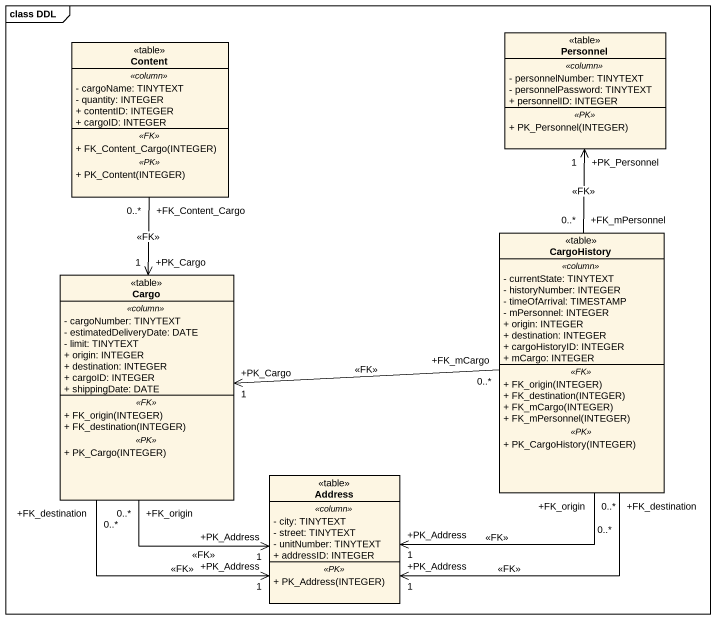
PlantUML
@startuml
mainframe class DDL
hide circle
hide empty members
skinparam classAttributeIconSize 0
class Personnel <<table>> {
  .. <<column>> ..
  - personnelNumber: TINYTEXT
  - personnelPassword: TINYTEXT
  + personnelID: INTEGER
  .. <<PK>> ..
  + PK_Personnel(INTEGER)
}
class Content <<table>> {
  .. <<column>> ..
  - cargoName: TINYTEXT
  - quantity: INTEGER
  + contentID: INTEGER
  + cargoID: INTEGER
  .. <<FK>> ..
  + FK_Content_Cargo(INTEGER)
  .. <<PK>> ..
  + PK_Content(INTEGER)
}
class CargoHistory <<table>> {
  .. <<column>> ..
  - currentState: TINYTEXT
  - historyNumber: INTEGER
  - timeOfArrival: TIMESTAMP
  - mPersonnel: INTEGER
  + origin: INTEGER
  + destination: INTEGER
  + cargoHistoryID: INTEGER
  + mCargo: INTEGER
  .. <<FK>> ..
  + FK_origin(INTEGER)
  + FK_destination(INTEGER)
  + FK_mCargo(INTEGER)
  + FK_mPersonnel(INTEGER)
  .. <<PK>> ..
  + PK_CargoHistory(INTEGER)
}
class Cargo <<table>> {
  .. <<column>> ..
  - cargoNumber: TINYTEXT
  - estimatedDeliveryDate: DATE
  - limit: TINYTEXT
  + origin: INTEGER
  + destination: INTEGER
  + cargoID: INTEGER
  + shippingDate: DATE
  .. <<FK>> ..
  + FK_origin(INTEGER)
  + FK_destination(INTEGER)
  .. <<PK>> ..
  + PK_Cargo(INTEGER)
}
class Address <<table>> {
  .. <<column>> ..
  - city: TINYTEXT
  - street: TINYTEXT
  - unitNumber: TINYTEXT
  + addressID: INTEGER
  .. <<PK>> ..
  + PK_Address(INTEGER)
}
Content "+FK_Content_Cargo\n0..*" --> "+PK_Cargo\n1" Cargo : <<FK>>
CargoHistory "+FK_mPersonnel\n0..*" -up-> "+PK_Personnel\n1" Personnel : <<FK>>
CargoHistory "+FK_mCargo\n0..*" -left-> "+PK_Cargo\n1" Cargo : <<FK>>
CargoHistory "+FK_origin\n0..*" --> "+PK_Address\n1" Address : <<FK>>
CargoHistory "+FK_destination\n0..*" --> "+PK_Address\n1" Address : <<FK>>
Cargo "+FK_origin\n0..*" --> "+PK_Address\n1" Address : <<FK>>
Cargo "+FK_destination\n0..*" --> "+PK_Address\n1" Address : <<FK>>
@enduml
